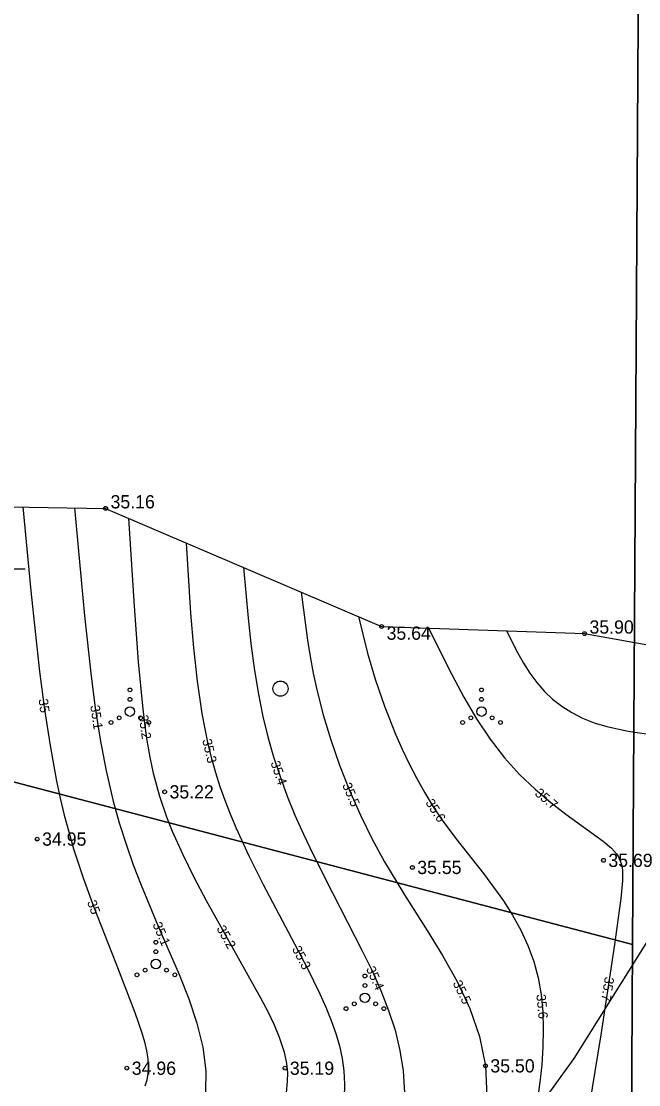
# Model space of a CAD drawing. Extents: x 624429 to 625284, y 6455720 to 6456482.
# Drawn here: x 624701.8 to 624734.5, y 6456072.7 to 6456129 of the extents above; entities that cross this region are included whole.
import ezdxf

# ---------------------------------------------------------------- set-up
doc = ezdxf.new("R2010")
doc.units = 0
for name, color, linetype in [('HALJASTUS', 7, 'Continuous'), ('HORISONTAAL-EH2000', 7, 'Continuous'), ('KORGUS-EH2000', 7, 'Continuous'), ('MOOTKOOD', 7, 'Continuous'), ('MOOTNR', 7, 'Continuous'), ('MOOTPIIR', 7, 'Continuous'), ('PIIR', 7, 'Continuous'), ('PIIRKITSENDUS', 7, 'Continuous'), ('VORK', 7, 'Continuous')]:
    doc.layers.add(name, color=color, linetype=linetype)

msp = doc.modelspace()

# ---------------------------------------------------------------- linework, layer by layer
at = {"layer": 'HALJASTUS'}
for centre, radius in [((624715.515, 6456093.663), 0.4), ((624707.551, 6456093.596), 0.1), ((624726.155, 6456093.596), 0.1), ((624707.551, 6456093.096), 0.1), ((624726.155, 6456093.096), 0.1), ((624707.551, 6456092.446), 0.25), ((624726.155, 6456092.446), 0.25), ((624706.551, 6456091.871), 0.1), ((624706.986, 6456092.121), 0.1), ((624708.116, 6456092.121), 0.1), ((624708.551, 6456091.871), 0.1), ((624725.155, 6456091.871), 0.1), ((624725.59, 6456092.121), 0.1), ((624726.72, 6456092.121), 0.1), ((624727.155, 6456091.871), 0.1), ((624708.924, 6456080.249), 0.1), ((624708.924, 6456079.749), 0.1), ((624708.359, 6456078.774), 0.1), ((624708.924, 6456079.099), 0.25), ((624709.489, 6456078.774), 0.1), ((624707.924, 6456078.524), 0.1), ((624709.924, 6456078.524), 0.1), ((624719.987, 6456078.465), 0.1), ((624719.987, 6456077.965), 0.1), ((624719.987, 6456077.315), 0.25), ((624718.987, 6456076.74), 0.1), ((624719.422, 6456076.99), 0.1), ((624720.552, 6456076.99), 0.1), ((624720.987, 6456076.74), 0.1)]:
    msp.add_circle(centre, radius, dxfattribs=at)
at = {"layer": 'HORISONTAAL-EH2000'}
for points in [[(624701.886, 6456103.272), (624702.307, 6456098.839), (624702.532, 6456096.676), (624702.773, 6456094.577), (624703.036, 6456092.562), (624703.327, 6456090.653), (624703.672, 6456088.772), (624703.866, 6456087.865), (624704.078, 6456086.972), (624704.312, 6456086.084), (624704.572, 6456085.195), (624705.078, 6456083.652), (624705.638, 6456082.11), (624706.799, 6456079.146), (624707.818, 6456076.533), (624708.184, 6456075.465), (624708.324, 6456074.976), (624708.43, 6456074.513), (624708.497, 6456074.076), (624708.521, 6456073.662), (624708.503, 6456073.305), (624708.445, 6456072.964), (624708.346, 6456072.636)], [(624704.623, 6456103.224), (624705.149, 6456097.517), (624705.494, 6456094.319), (624705.713, 6456092.654), (624705.975, 6456090.98), (624706.29, 6456089.322), (624706.668, 6456087.705), (624706.989, 6456086.558), (624707.344, 6456085.44), (624707.73, 6456084.346), (624708.143, 6456083.268), (624709.034, 6456081.135), (624710.157, 6456078.548), (624710.665, 6456077.258), (624711.092, 6456075.975), (624711.403, 6456074.704), (624711.563, 6456073.448), (624711.555, 6456072.331)], [(624707.482, 6456102.675), (624707.771, 6456098.017), (624707.99, 6456095.087), (624708.212, 6456092.746), (624708.323, 6456091.815), (624708.452, 6456090.915), (624708.605, 6456090.041), (624708.789, 6456089.185), (624709.117, 6456087.976), (624709.494, 6456086.874), (624709.791, 6456086.125), (624710.325, 6456084.926), (624710.929, 6456083.696), (624711.581, 6456082.455), (624712.935, 6456080.022), (624714.463, 6456077.31), (624714.844, 6456076.582), (624715.176, 6456075.888), (624715.454, 6456075.226), (624715.71, 6456074.441), (624715.836, 6456073.835), (624715.881, 6456073.364), (624715.879, 6456072.879), (624715.816, 6456072.286)], [(624710.525, 6456101.373), (624710.759, 6456097.648), (624710.911, 6456095.827), (624711.105, 6456094.056), (624711.357, 6456092.352), (624711.679, 6456090.732), (624711.868, 6456089.967), (624712.079, 6456089.22), (624712.312, 6456088.488), (624712.568, 6456087.763), (624712.847, 6456087.04), (624713.152, 6456086.314), (624713.843, 6456084.816), (624714.603, 6456083.303), (624716.925, 6456078.889), (624717.592, 6456077.529), (624717.916, 6456076.808), (624718.201, 6456076.11), (624718.443, 6456075.43), (624718.639, 6456074.763), (624718.784, 6456074.103), (624718.876, 6456073.446), (624718.913, 6456072.736), (624718.889, 6456072.018)], [(624713.568, 6456100.072), (624713.812, 6456097.385), (624713.956, 6456096.056), (624714.127, 6456094.744), (624714.334, 6456093.455), (624714.586, 6456092.194), (624714.851, 6456091.11), (624715.155, 6456090.049), (624715.497, 6456089.008), (624715.874, 6456087.984), (624716.285, 6456086.973), (624716.727, 6456085.973), (624717.221, 6456084.931), (624718.272, 6456082.86), (624719.865, 6456079.763), (624720.362, 6456078.73), (624720.823, 6456077.691), (624721.233, 6456076.646), (624721.577, 6456075.592), (624721.841, 6456074.528), (624722.008, 6456073.453), (624722.071, 6456072.282)], [(624716.611, 6456098.771), (624716.944, 6456096.226), (624717.083, 6456095.363), (624717.245, 6456094.488), (624717.437, 6456093.597), (624717.772, 6456092.285), (624718.176, 6456090.95), (624718.643, 6456089.608), (624719.167, 6456088.274), (624719.745, 6456086.965), (624720.37, 6456085.695), (624721.022, 6456084.506), (624722.08, 6456082.75), (624723.274, 6456080.879), (624724.094, 6456079.553), (624724.864, 6456078.175), (624725.533, 6456076.743), (624726.05, 6456075.257), (624726.364, 6456073.713), (624726.44, 6456072.087)], [(624719.654, 6456097.47), (624720.124, 6456095.53), (624720.524, 6456094.167), (624721.017, 6456092.73), (624721.605, 6456091.252), (624721.953, 6456090.466), (624722.328, 6456089.683), (624722.728, 6456088.91), (624723.154, 6456088.15), (624723.605, 6456087.411), (624724.081, 6456086.698), (624724.788, 6456085.744), (624726.263, 6456083.879), (624726.797, 6456083.17), (624727.312, 6456082.436), (624727.793, 6456081.677), (624728.23, 6456080.89), (624728.61, 6456080.074), (624728.92, 6456079.23), (624729.148, 6456078.367), (624729.303, 6456077.48), (624729.392, 6456076.571), (624729.424, 6456075.645), (624729.404, 6456074.707), (624729.341, 6456073.76), (624729.246, 6456072.855), (624729.124, 6456071.945)], [(624723.349, 6456096.862), (624724.582, 6456094.402), (624725.224, 6456093.213), (624725.897, 6456092.073), (624726.611, 6456090.998), (624727.375, 6456090.005), (624728.171, 6456089.13), (624728.996, 6456088.343), (624729.824, 6456087.641), (624730.625, 6456087.02), (624732.591, 6456085.599), (624733.028, 6456085.225), (624733.294, 6456084.92), (624733.396, 6456084.761), (624733.48, 6456084.594), (624733.544, 6456084.416), (624733.59, 6456084.226), (624733.619, 6456084.006), (624733.623, 6456083.504), (624733.531, 6456082.557), (624733.2, 6456080.136), (624732.46, 6456075.358), (624731.068, 6456066.834)], [(624727.478, 6456096.718), (624728.063, 6456095.573), (624728.375, 6456095.018), (624728.71, 6456094.485), (624729.076, 6456093.982), (624729.481, 6456093.514), (624729.918, 6456093.1), (624730.4, 6456092.727), (624730.928, 6456092.396), (624731.501, 6456092.107), (624732.122, 6456091.86), (624732.789, 6456091.656), (624733.915, 6456091.418), (624735.122, 6456091.243), (624737.652, 6456090.93), (624738.908, 6456090.713), (624740.113, 6456090.403), (624741.007, 6456090.075), (624741.858, 6456089.678), (624742.674, 6456089.228), (624743.464, 6456088.737), (624745.002, 6456087.687)]]:
    msp.add_lwpolyline(points, dxfattribs=at)
at = {"layer": 'KORGUS-EH2000'}
for centre in [(624706.265, 6456103.195), (624720.871, 6456096.949), (624731.608, 6456096.574), (624709.386, 6456088.204), (624702.644, 6456085.706), (624732.606, 6456084.582), (624722.494, 6456084.207), (624726.364, 6456073.713), (624707.388, 6456073.588), (624715.753, 6456073.588)]:
    msp.add_circle(centre, 0.1, dxfattribs=at)
at = {"layer": 'MOOTPIIR'}
msp.add_lwpolyline([(624664.032, 6456111.03), (624668.955, 6456107.033), (624675.66, 6456107.247), (624680.794, 6456105.769), (624682.298, 6456105.8), (624684.838, 6456105.712), (624686.798, 6456105.716), (624699.149, 6456103.32), (624706.265, 6456103.195), (624720.871, 6456096.949), (624731.608, 6456096.574), (624744.217, 6456094.326), (624745.59, 6456082.708), (624748.337, 6456072.339)], dxfattribs=at)
at = {"layer": 'PIIR'}
msp.add_lwpolyline([(624877.32, 6456284.97), (624845.05, 6456279.85), (624856.73, 6456215.32), (624835.64, 6456159.57), (624775.59, 6456142.35), (624734.46, 6456131.83), (624734.14, 6456080.13), (624733.78, 6456012.54), (624664.4, 6456011.15), (624663.28, 6455944.62), (624677.66, 6455831.67), (624689.59, 6455720.42), (624806.95, 6455882.37), (624878.12, 6455980.65)], dxfattribs=at)
for points in [[(624605.49, 6456192.92), (624604.13, 6456180.56), (624604.7, 6456165.79), (624608.17, 6456136.38), (624608.03, 6456124.14), (624664.64, 6456098.38), (624734.14, 6456080.13), (624734.46, 6456131.83), (624686.93, 6456166.77)], [(624608.03, 6456124.14), (624607.9, 6456113.3), (624600.67, 6456087.4), (624665.3, 6456064.68), (624664.4, 6456011.15), (624733.78, 6456012.54), (624734.14, 6456080.13), (624664.64, 6456098.38)]]:
    msp.add_lwpolyline(points, close=True, dxfattribs=at)
at = {"layer": 'PIIRKITSENDUS'}
msp.add_lwpolyline([(624670.723, 6455982.778), (624674.465, 6455997.37), (624686.127, 6456011.996), (624731.056, 6456074.095), (624745.21, 6456096.689), (624751.126, 6456108.643), (624765.81, 6456126.087)], dxfattribs=at)
at = {"layer": 'VORK'}
msp.add_line((624698, 6456100), (624702, 6456100), dxfattribs=at)

# ---------------------------------------------------------------- texts
at = {"layer": 'HORISONTAAL-EH2000'}
for s, rotation, p in [('35', 277.721, (624702.713, 6456093.096)), ('35.1', 278.4618, (624705.448, 6456092.756)), ('35.2', 277.7422, (624708.013, 6456092.246)), ('35.3', 283.4069, (624711.373, 6456090.945)), ('35.4', 288.747, (624714.985, 6456089.747)), ('35.5', 292.8197, (624718.776, 6456088.565)), ('35.7', 319.9917, (624728.934, 6456088.064)), ('35.6', 303.1213, (624723.166, 6456087.63)), ('35', 290.5793, (624705.274, 6456082.369)), ('35.1', 293.2029, (624708.738, 6456081.195)), ('35.2', 299.1494, (624712.117, 6456080.977)), ('35.3', 297.5114, (624716.113, 6456079.901)), ('35.4', 294.22, (624720.032, 6456078.85)), ('35.7', 261.1946, (624732.686, 6456078.448)), ('35.5', 296.0035, (624724.618, 6456078.088)), ('35.6', 275.4534, (624729.053, 6456077.478))]:
    msp.add_text(s, height=0.5, rotation=rotation, dxfattribs=at).set_placement(p)
at = {"layer": 'KORGUS-EH2000'}
for s, p in [(' 35.16', (624706.265, 6456103.195)), (' 35.64', (624720.871, 6456096.249)), (' 35.90', (624731.608, 6456096.574)), (' 35.22', (624709.386, 6456087.854)), (' 34.95', (624702.644, 6456085.356)), (' 35.55', (624722.494, 6456083.857)), (' 35.69', (624732.606, 6456084.232)), (' 34.96', (624707.388, 6456073.238)), (' 35.19', (624715.753, 6456073.238)), (' 35.50', (624726.364, 6456073.363))]:
    msp.add_text(s, height=0.7, dxfattribs=at).set_placement(p)
at = {"layer": 'MOOTKOOD'}
for p in [(624706.186, 6456103.16), (624720.792, 6456096.914), (624731.529, 6456096.539), (624709.307, 6456088.169), (624702.565, 6456085.671), (624732.527, 6456084.547), (624722.415, 6456084.172), (624707.309, 6456073.553), (624715.674, 6456073.553), (624726.285, 6456073.678)]:
    msp.add_text('1401', height=0.035, dxfattribs=at).set_placement(p)
at = {"layer": 'MOOTNR'}
for s, p in [('X1210', (624706.158, 6456103.195)), ('X1211', (624720.771, 6456096.949)), ('X1212', (624731.5, 6456096.574)), ('X1217', (624709.278, 6456088.204)), ('X1218', (624702.537, 6456085.706)), ('X1215', (624732.498, 6456084.582)), ('X1216', (624722.387, 6456084.207)), ('X1219', (624707.281, 6456073.588)), ('X1220', (624715.639, 6456073.588)), ('X1221', (624726.257, 6456073.713))]:
    msp.add_text(s, height=0.035, dxfattribs=at).set_placement(p)

doc.saveas('drawing.dxf')
